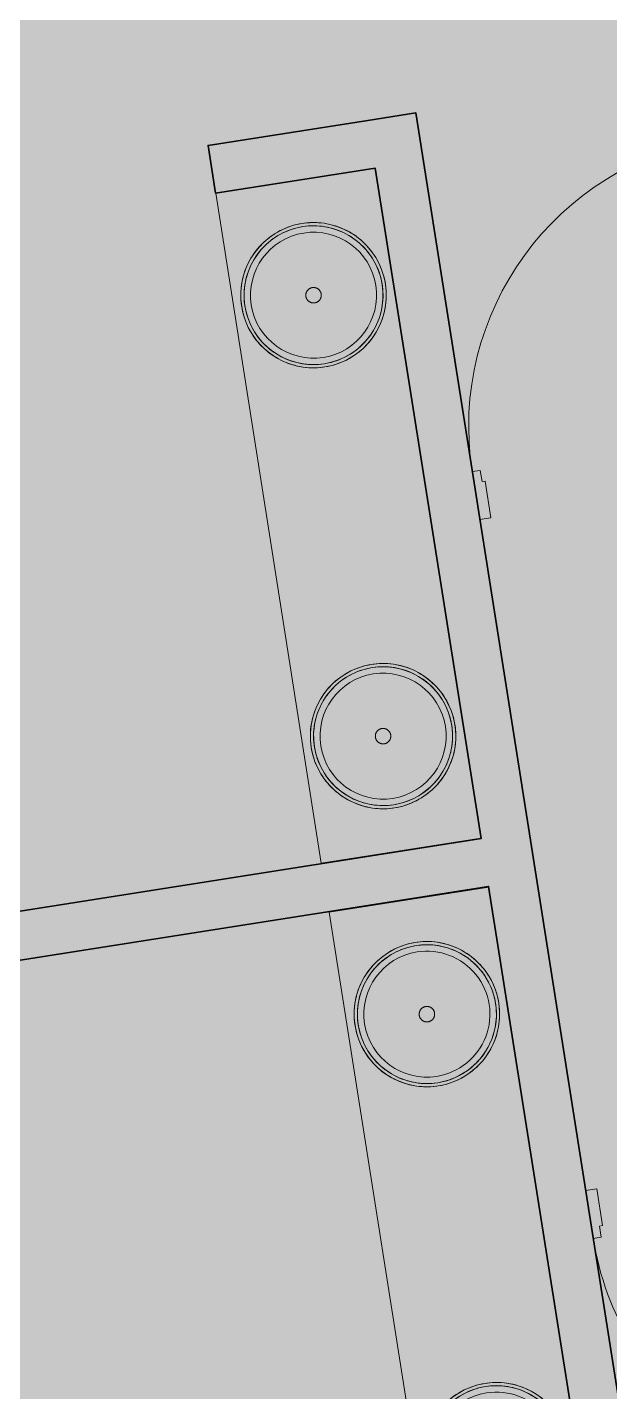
# Model space of a CAD drawing. Header units: metres. Extents: x -490 to 202, y -217 to 332.
# Drawn here: x -114.866 to -113.065, y 47.949 to 52.175 of the extents above; entities that cross this region are included whole.
import ezdxf

# ---------------------------------------------------------------- set-up
doc = ezdxf.new("R2010")
doc.units = ezdxf.units.M
for name, color, linetype, lineweight in [('A-DETL-GENF', 7, 'Continuous', 9), ('A-DOOR', 7, 'Continuous', 9), ('A-DOOR-FRAM', 7, 'Continuous', 9), ('A-WALL', 7, 'Continuous', 9), ('Q-CASE', 7, 'Continuous', 9)]:
    doc.layers.add(name, color=color, linetype=linetype, lineweight=lineweight)
doc.layers.add('Amenidades_dwg', color=8, linetype='Continuous', lineweight=9, true_color=0x767676)

# ---------------------------------------------------------------- blocks, each defined once
blk = doc.blocks.new('Amenidades_dwg_Blocks_Mueble_para_Ba_o_Serena_F01230ES - Único-171956-Planimetría general-1839750-PLANTA DE MURO PERIMETRAL')
at = {"layer": 'Q-CASE', "color": 18, "true_color": 0x260000, "flags": 128}
blk.add_lwpolyline([(-1.05, -0.225), (1.05, -0.225), (1.05, 0.275)], dxfattribs=at)
for points in [[(-0.4662, 0.025), (-0.4663, 0.034), (-0.4669, 0.043), (-0.4678, 0.0519), (-0.469, 0.0608), (-0.4707, 0.0697), (-0.4726, 0.0785), (-0.4749, 0.0872), (-0.4776, 0.0958), (-0.4806, 0.1043), (-0.4839, 0.1126), (-0.4876, 0.1208), (-0.4916, 0.1289), (-0.4959, 0.1368), (-0.5005, 0.1445), (-0.5055, 0.152), (-0.5107, 0.1594), (-0.5162, 0.1665), (-0.522, 0.1734), (-0.5281, 0.18), (-0.5344, 0.1864), (-0.541, 0.1925), (-0.5478, 0.1984), (-0.5549, 0.204), (-0.5621, 0.2093), (-0.5696, 0.2143), (-0.5773, 0.219), (-0.5851, 0.2234), (-0.5931, 0.2275), (-0.6013, 0.2313), (-0.6096, 0.2347), (-0.6181, 0.2378), (-0.6267, 0.2406), (-0.6353, 0.243), (-0.6441, 0.245), (-0.6529, 0.2467), (-0.6618, 0.2481), (-0.6708, 0.2491), (-0.6797, 0.2497), (-0.6887, 0.25), (-0.6977, 0.2499), (-0.7067, 0.2495), (-0.7157, 0.2487), (-0.7246, 0.2475), (-0.7335, 0.246), (-0.7423, 0.2441), (-0.751, 0.2419), (-0.7596, 0.2393), (-0.7682, 0.2364), (-0.7765, 0.2332), (-0.7848, 0.2296), (-0.7929, 0.2257), (-0.8009, 0.2215), (-0.8086, 0.2169), (-0.8162, 0.2121), (-0.8236, 0.2069), (-0.8307, 0.2015), (-0.8377, 0.1957), (-0.8444, 0.1898), (-0.8509, 0.1835), (-0.8571, 0.177), (-0.863, 0.1702), (-0.8687, 0.1632), (-0.8741, 0.156), (-0.8792, 0.1486), (-0.884, 0.141), (-0.8885, 0.1332), (-0.8926, 0.1252), (-0.8965, 0.1171), (-0.9, 0.1088), (-0.9032, 0.1004), (-0.906, 0.0918), (-0.9085, 0.0832), (-0.9107, 0.0745), (-0.9125, 0.0656), (-0.9139, 0.0568), (-0.915, 0.0478), (-0.9157, 0.0388), (-0.9161, 0.0299), (-0.9162, 0.025), (-0.916, 0.016), (-0.9154, 0.007), (-0.9145, -0.0019), (-0.9133, -0.0108), (-0.9117, -0.0197), (-0.9097, -0.0285), (-0.9074, -0.0372), (-0.9047, -0.0458), (-0.9017, -0.0543), (-0.8984, -0.0626), (-0.8947, -0.0708), (-0.8907, -0.0789), (-0.8864, -0.0868), (-0.8818, -0.0945), (-0.8769, -0.102), (-0.8716, -0.1094), (-0.8661, -0.1165), (-0.8603, -0.1234), (-0.8543, -0.13), (-0.8479, -0.1364), (-0.8413, -0.1425), (-0.8345, -0.1484), (-0.8275, -0.154), (-0.8202, -0.1593), (-0.8127, -0.1643), (-0.8051, -0.169), (-0.7972, -0.1734), (-0.7892, -0.1775), (-0.781, -0.1813), (-0.7727, -0.1847), (-0.7642, -0.1878), (-0.7557, -0.1906), (-0.747, -0.193), (-0.7382, -0.195), (-0.7294, -0.1967), (-0.7205, -0.1981), (-0.7116, -0.1991), (-0.7026, -0.1997), (-0.6936, -0.2), (-0.6846, -0.1999), (-0.6756, -0.1995), (-0.6666, -0.1987), (-0.6577, -0.1975), (-0.6488, -0.196), (-0.64, -0.1941), (-0.6313, -0.1919), (-0.6227, -0.1893), (-0.6142, -0.1864), (-0.6058, -0.1832), (-0.5975, -0.1796), (-0.5894, -0.1757), (-0.5815, -0.1715), (-0.5737, -0.1669), (-0.5661, -0.1621), (-0.5588, -0.1569), (-0.5516, -0.1515), (-0.5446, -0.1457), (-0.5379, -0.1398), (-0.5315, -0.1335), (-0.5253, -0.127), (-0.5193, -0.1202), (-0.5136, -0.1132), (-0.5083, -0.106), (-0.5032, -0.0986), (-0.4984, -0.091), (-0.4939, -0.0832), (-0.4897, -0.0752), (-0.4859, -0.0671), (-0.4824, -0.0588), (-0.4792, -0.0504), (-0.4763, -0.0418), (-0.4738, -0.0332), (-0.4717, -0.0245), (-0.4699, -0.0156), (-0.4684, -0.0068), (-0.4673, 0.0022), (-0.4666, 0.0112), (-0.4662, 0.0201)], [(-0.9062, 0.025), (-0.906, 0.0336), (-0.9055, 0.0422), (-0.9046, 0.0507), (-0.9034, 0.0593), (-0.9019, 0.0677), (-0.9, 0.0761), (-0.8978, 0.0844), (-0.8953, 0.0926), (-0.8924, 0.1007), (-0.8892, 0.1087), (-0.8857, 0.1166), (-0.8819, 0.1243), (-0.8777, 0.1318), (-0.8733, 0.1392), (-0.8686, 0.1464), (-0.8636, 0.1534), (-0.8583, 0.1602), (-0.8528, 0.1668), (-0.847, 0.1731), (-0.841, 0.1792), (-0.8347, 0.1851), (-0.8282, 0.1907), (-0.8214, 0.1961), (-0.8145, 0.2011), (-0.8073, 0.2059), (-0.8, 0.2104), (-0.7925, 0.2146), (-0.7848, 0.2185), (-0.777, 0.2221), (-0.7691, 0.2254), (-0.761, 0.2283), (-0.7528, 0.231), (-0.7445, 0.2333), (-0.7362, 0.2352), (-0.7277, 0.2369), (-0.7192, 0.2382), (-0.7107, 0.2391), (-0.7021, 0.2397), (-0.6935, 0.24), (-0.6849, 0.2399), (-0.6763, 0.2395), (-0.6677, 0.2387), (-0.6592, 0.2376), (-0.6507, 0.2362), (-0.6423, 0.2344), (-0.634, 0.2323), (-0.6257, 0.2298), (-0.6176, 0.227), (-0.6096, 0.2239), (-0.6017, 0.2205), (-0.5939, 0.2168), (-0.5864, 0.2127), (-0.5789, 0.2084), (-0.5717, 0.2037), (-0.5646, 0.1988), (-0.5578, 0.1936), (-0.5512, 0.1882), (-0.5447, 0.1824), (-0.5386, 0.1764), (-0.5326, 0.1702), (-0.5269, 0.1638), (-0.5215, 0.1571), (-0.5164, 0.1502), (-0.5115, 0.1431), (-0.5069, 0.1358), (-0.5027, 0.1284), (-0.4987, 0.1208), (-0.495, 0.113), (-0.4916, 0.1051), (-0.4886, 0.097), (-0.4859, 0.0889), (-0.4835, 0.0806), (-0.4814, 0.0723), (-0.4797, 0.0638), (-0.4783, 0.0553), (-0.4773, 0.0468), (-0.4766, 0.0382), (-0.4762, 0.0296), (-0.4762, 0.025), (-0.4763, 0.0164), (-0.4769, 0.0078), (-0.4777, -0.0007), (-0.4789, -0.0093), (-0.4805, -0.0177), (-0.4823, -0.0261), (-0.4845, -0.0344), (-0.4871, -0.0426), (-0.4899, -0.0507), (-0.4931, -0.0587), (-0.4966, -0.0666), (-0.5005, -0.0743), (-0.5046, -0.0818), (-0.509, -0.0892), (-0.5137, -0.0964), (-0.5187, -0.1034), (-0.524, -0.1102), (-0.5295, -0.1168), (-0.5353, -0.1231), (-0.5414, -0.1292), (-0.5477, -0.1351), (-0.5542, -0.1407), (-0.5609, -0.1461), (-0.5679, -0.1511), (-0.575, -0.1559), (-0.5823, -0.1604), (-0.5898, -0.1646), (-0.5975, -0.1685), (-0.6053, -0.1721), (-0.6133, -0.1754), (-0.6213, -0.1783), (-0.6295, -0.181), (-0.6378, -0.1833), (-0.6462, -0.1852), (-0.6546, -0.1869), (-0.6631, -0.1882), (-0.6717, -0.1891), (-0.6803, -0.1897), (-0.6888, -0.19), (-0.6974, -0.1899), (-0.706, -0.1895), (-0.7146, -0.1887), (-0.7231, -0.1876), (-0.7316, -0.1862), (-0.74, -0.1844), (-0.7483, -0.1823), (-0.7566, -0.1798), (-0.7647, -0.177), (-0.7727, -0.1739), (-0.7806, -0.1705), (-0.7884, -0.1668), (-0.796, -0.1627), (-0.8034, -0.1584), (-0.8106, -0.1537), (-0.8177, -0.1488), (-0.8245, -0.1436), (-0.8312, -0.1382), (-0.8376, -0.1324), (-0.8438, -0.1264), (-0.8497, -0.1202), (-0.8554, -0.1138), (-0.8608, -0.1071), (-0.866, -0.1002), (-0.8708, -0.0931), (-0.8754, -0.0858), (-0.8797, -0.0784), (-0.8837, -0.0708), (-0.8873, -0.063), (-0.8907, -0.0551), (-0.8937, -0.047), (-0.8965, -0.0389), (-0.8989, -0.0306), (-0.9009, -0.0223), (-0.9026, -0.0138), (-0.904, -0.0053), (-0.9051, 0.0032), (-0.9058, 0.0118), (-0.9061, 0.0204)], [(0.9162, 0.025), (0.916, 0.034), (0.9154, 0.043), (0.9145, 0.0519), (0.9133, 0.0608), (0.9117, 0.0697), (0.9097, 0.0785), (0.9074, 0.0872), (0.9047, 0.0958), (0.9017, 0.1043), (0.8984, 0.1126), (0.8947, 0.1208), (0.8907, 0.1289), (0.8864, 0.1368), (0.8818, 0.1445), (0.8769, 0.152), (0.8716, 0.1594), (0.8661, 0.1665), (0.8603, 0.1734), (0.8543, 0.18), (0.8479, 0.1864), (0.8413, 0.1925), (0.8345, 0.1984), (0.8275, 0.204), (0.8202, 0.2093), (0.8127, 0.2143), (0.8051, 0.219), (0.7972, 0.2234), (0.7892, 0.2275), (0.781, 0.2313), (0.7727, 0.2347), (0.7642, 0.2378), (0.7557, 0.2406), (0.747, 0.243), (0.7382, 0.245), (0.7294, 0.2467), (0.7205, 0.2481), (0.7116, 0.2491), (0.7026, 0.2497), (0.6936, 0.25), (0.6846, 0.2499), (0.6756, 0.2495), (0.6666, 0.2487), (0.6577, 0.2475), (0.6488, 0.246), (0.64, 0.2441), (0.6313, 0.2419), (0.6227, 0.2393), (0.6142, 0.2364), (0.6058, 0.2332), (0.5975, 0.2296), (0.5894, 0.2257), (0.5815, 0.2215), (0.5737, 0.2169), (0.5661, 0.2121), (0.5588, 0.2069), (0.5516, 0.2015), (0.5446, 0.1957), (0.5379, 0.1898), (0.5315, 0.1835), (0.5253, 0.177), (0.5193, 0.1702), (0.5136, 0.1632), (0.5083, 0.156), (0.5032, 0.1486), (0.4984, 0.141), (0.4939, 0.1332), (0.4897, 0.1252), (0.4859, 0.1171), (0.4824, 0.1088), (0.4792, 0.1004), (0.4763, 0.0918), (0.4738, 0.0832), (0.4717, 0.0745), (0.4699, 0.0656), (0.4684, 0.0568), (0.4673, 0.0478), (0.4666, 0.0388), (0.4662, 0.0299), (0.4662, 0.025), (0.4663, 0.016), (0.4669, 0.007), (0.4678, -0.0019), (0.469, -0.0108), (0.4707, -0.0197), (0.4726, -0.0285), (0.4749, -0.0372), (0.4776, -0.0458), (0.4806, -0.0543), (0.4839, -0.0626), (0.4876, -0.0708), (0.4916, -0.0789), (0.4959, -0.0868), (0.5005, -0.0945), (0.5055, -0.102), (0.5107, -0.1094), (0.5162, -0.1165), (0.522, -0.1234), (0.5281, -0.13), (0.5344, -0.1364), (0.541, -0.1425), (0.5478, -0.1484), (0.5549, -0.154), (0.5621, -0.1593), (0.5696, -0.1643), (0.5773, -0.169), (0.5851, -0.1734), (0.5931, -0.1775), (0.6013, -0.1813), (0.6096, -0.1847), (0.6181, -0.1878), (0.6267, -0.1906), (0.6353, -0.193), (0.6441, -0.195), (0.6529, -0.1967), (0.6618, -0.1981), (0.6708, -0.1991), (0.6797, -0.1997), (0.6887, -0.2), (0.6977, -0.1999), (0.7067, -0.1995), (0.7157, -0.1987), (0.7246, -0.1975), (0.7335, -0.196), (0.7423, -0.1941), (0.751, -0.1919), (0.7596, -0.1893), (0.7682, -0.1864), (0.7765, -0.1832), (0.7848, -0.1796), (0.7929, -0.1757), (0.8009, -0.1715), (0.8086, -0.1669), (0.8162, -0.1621), (0.8236, -0.1569), (0.8307, -0.1515), (0.8377, -0.1457), (0.8444, -0.1398), (0.8509, -0.1335), (0.8571, -0.127), (0.863, -0.1202), (0.8687, -0.1132), (0.8741, -0.106), (0.8792, -0.0986), (0.884, -0.091), (0.8885, -0.0832), (0.8926, -0.0752), (0.8965, -0.0671), (0.9, -0.0588), (0.9032, -0.0504), (0.906, -0.0418), (0.9085, -0.0332), (0.9107, -0.0245), (0.9125, -0.0156), (0.9139, -0.0068), (0.915, 0.0022), (0.9157, 0.0112), (0.9161, 0.0201)], [(0.4762, 0.025), (0.4763, 0.0336), (0.4769, 0.0422), (0.4777, 0.0507), (0.4789, 0.0593), (0.4805, 0.0677), (0.4823, 0.0761), (0.4845, 0.0844), (0.4871, 0.0926), (0.4899, 0.1007), (0.4931, 0.1087), (0.4966, 0.1166), (0.5005, 0.1243), (0.5046, 0.1318), (0.509, 0.1392), (0.5137, 0.1464), (0.5187, 0.1534), (0.524, 0.1602), (0.5295, 0.1668), (0.5353, 0.1731), (0.5414, 0.1792), (0.5477, 0.1851), (0.5542, 0.1907), (0.5609, 0.1961), (0.5679, 0.2011), (0.575, 0.2059), (0.5823, 0.2104), (0.5898, 0.2146), (0.5975, 0.2185), (0.6053, 0.2221), (0.6133, 0.2254), (0.6213, 0.2283), (0.6295, 0.231), (0.6378, 0.2333), (0.6462, 0.2352), (0.6546, 0.2369), (0.6631, 0.2382), (0.6717, 0.2391), (0.6803, 0.2397), (0.6888, 0.24), (0.6974, 0.2399), (0.706, 0.2395), (0.7146, 0.2387), (0.7231, 0.2376), (0.7316, 0.2362), (0.74, 0.2344), (0.7483, 0.2323), (0.7566, 0.2298), (0.7647, 0.227), (0.7727, 0.2239), (0.7806, 0.2205), (0.7884, 0.2168), (0.796, 0.2127), (0.8034, 0.2084), (0.8106, 0.2037), (0.8177, 0.1988), (0.8245, 0.1936), (0.8312, 0.1882), (0.8376, 0.1824), (0.8438, 0.1764), (0.8497, 0.1702), (0.8554, 0.1638), (0.8608, 0.1571), (0.866, 0.1502), (0.8708, 0.1431), (0.8754, 0.1358), (0.8797, 0.1284), (0.8837, 0.1208), (0.8873, 0.113), (0.8907, 0.1051), (0.8937, 0.097), (0.8965, 0.0889), (0.8989, 0.0806), (0.9009, 0.0723), (0.9026, 0.0638), (0.904, 0.0553), (0.9051, 0.0468), (0.9058, 0.0382), (0.9061, 0.0296), (0.9062, 0.025), (0.906, 0.0164), (0.9055, 0.0078), (0.9046, -0.0007), (0.9034, -0.0093), (0.9019, -0.0177), (0.9, -0.0261), (0.8978, -0.0344), (0.8953, -0.0426), (0.8924, -0.0507), (0.8892, -0.0587), (0.8857, -0.0666), (0.8819, -0.0743), (0.8777, -0.0818), (0.8733, -0.0892), (0.8686, -0.0964), (0.8636, -0.1034), (0.8583, -0.1102), (0.8528, -0.1168), (0.847, -0.1231), (0.841, -0.1292), (0.8347, -0.1351), (0.8282, -0.1407), (0.8214, -0.1461), (0.8145, -0.1511), (0.8073, -0.1559), (0.8, -0.1604), (0.7925, -0.1646), (0.7848, -0.1685), (0.777, -0.1721), (0.7691, -0.1754), (0.761, -0.1783), (0.7528, -0.181), (0.7445, -0.1833), (0.7362, -0.1852), (0.7277, -0.1869), (0.7192, -0.1882), (0.7107, -0.1891), (0.7021, -0.1897), (0.6935, -0.19), (0.6849, -0.1899), (0.6763, -0.1895), (0.6677, -0.1887), (0.6592, -0.1876), (0.6507, -0.1862), (0.6423, -0.1844), (0.634, -0.1823), (0.6257, -0.1798), (0.6176, -0.177), (0.6096, -0.1739), (0.6017, -0.1705), (0.5939, -0.1668), (0.5864, -0.1627), (0.5789, -0.1584), (0.5717, -0.1537), (0.5646, -0.1488), (0.5578, -0.1436), (0.5512, -0.1382), (0.5447, -0.1324), (0.5386, -0.1264), (0.5326, -0.1202), (0.5269, -0.1138), (0.5215, -0.1071), (0.5164, -0.1002), (0.5115, -0.0931), (0.5069, -0.0858), (0.5027, -0.0784), (0.4987, -0.0708), (0.495, -0.063), (0.4916, -0.0551), (0.4886, -0.047), (0.4859, -0.0389), (0.4835, -0.0306), (0.4814, -0.0223), (0.4797, -0.0138), (0.4783, -0.0053), (0.4773, 0.0032), (0.4766, 0.0118), (0.4762, 0.0204)], [(-0.6672, 0.025), (-0.6672, 0.026), (-0.6673, 0.0269), (-0.6674, 0.0279), (-0.6675, 0.0288), (-0.6677, 0.0298), (-0.6679, 0.0307), (-0.6681, 0.0316), (-0.6684, 0.0325), (-0.6687, 0.0334), (-0.6691, 0.0343), (-0.6695, 0.0352), (-0.6699, 0.0361), (-0.6704, 0.0369), (-0.6709, 0.0377), (-0.6714, 0.0385), (-0.6719, 0.0393), (-0.6725, 0.0401), (-0.6731, 0.0408), (-0.6738, 0.0415), (-0.6745, 0.0422), (-0.6752, 0.0429), (-0.6759, 0.0435), (-0.6766, 0.0441), (-0.6774, 0.0446), (-0.6782, 0.0452), (-0.679, 0.0457), (-0.6799, 0.0461), (-0.6807, 0.0466), (-0.6816, 0.047), (-0.6825, 0.0473), (-0.6834, 0.0477), (-0.6843, 0.048), (-0.6852, 0.0482), (-0.6862, 0.0484), (-0.6871, 0.0486), (-0.688, 0.0488), (-0.689, 0.0489), (-0.6899, 0.0489), (-0.6909, 0.049), (-0.6919, 0.049), (-0.6928, 0.0489), (-0.6938, 0.0488), (-0.6947, 0.0487), (-0.6957, 0.0485), (-0.6966, 0.0483), (-0.6975, 0.0481), (-0.6985, 0.0478), (-0.6994, 0.0475), (-0.7003, 0.0472), (-0.7011, 0.0468), (-0.702, 0.0464), (-0.7029, 0.0459), (-0.7037, 0.0454), (-0.7045, 0.0449), (-0.7053, 0.0444), (-0.706, 0.0438), (-0.7068, 0.0432), (-0.7075, 0.0426), (-0.7082, 0.0419), (-0.7088, 0.0412), (-0.7095, 0.0405), (-0.7101, 0.0397), (-0.7107, 0.039), (-0.7112, 0.0382), (-0.7117, 0.0374), (-0.7122, 0.0365), (-0.7126, 0.0357), (-0.713, 0.0348), (-0.7134, 0.0339), (-0.7138, 0.033), (-0.7141, 0.0321), (-0.7143, 0.0312), (-0.7146, 0.0303), (-0.7147, 0.0293), (-0.7149, 0.0284), (-0.715, 0.0274), (-0.7151, 0.0265), (-0.7151, 0.0255), (-0.7151, 0.025), (-0.7151, 0.024), (-0.7151, 0.0231), (-0.715, 0.0221), (-0.7148, 0.0212), (-0.7147, 0.0202), (-0.7145, 0.0193), (-0.7142, 0.0184), (-0.7139, 0.0175), (-0.7136, 0.0166), (-0.7132, 0.0157), (-0.7129, 0.0148), (-0.7124, 0.0139), (-0.712, 0.0131), (-0.7115, 0.0123), (-0.711, 0.0115), (-0.7104, 0.0107), (-0.7098, 0.0099), (-0.7092, 0.0092), (-0.7085, 0.0085), (-0.7079, 0.0078), (-0.7072, 0.0071), (-0.7064, 0.0065), (-0.7057, 0.0059), (-0.7049, 0.0054), (-0.7041, 0.0048), (-0.7033, 0.0043), (-0.7025, 0.0039), (-0.7016, 0.0034), (-0.7007, 0.003), (-0.6999, 0.0027), (-0.699, 0.0023), (-0.698, 0.002), (-0.6971, 0.0018), (-0.6962, 0.0016), (-0.6952, 0.0014), (-0.6943, 0.0012), (-0.6933, 0.0011), (-0.6924, 0.0011), (-0.6914, 0.001), (-0.6905, 0.001), (-0.6895, 0.0011), (-0.6886, 0.0012), (-0.6876, 0.0013), (-0.6867, 0.0015), (-0.6857, 0.0017), (-0.6848, 0.0019), (-0.6839, 0.0022), (-0.683, 0.0025), (-0.6821, 0.0028), (-0.6812, 0.0032), (-0.6803, 0.0036), (-0.6795, 0.0041), (-0.6787, 0.0046), (-0.6778, 0.0051), (-0.6771, 0.0056), (-0.6763, 0.0062), (-0.6756, 0.0068), (-0.6748, 0.0074), (-0.6742, 0.0081), (-0.6735, 0.0088), (-0.6729, 0.0095), (-0.6723, 0.0103), (-0.6717, 0.011), (-0.6711, 0.0118), (-0.6706, 0.0126), (-0.6701, 0.0135), (-0.6697, 0.0143), (-0.6693, 0.0152), (-0.6689, 0.0161), (-0.6686, 0.017), (-0.6683, 0.0179), (-0.668, 0.0188), (-0.6678, 0.0197), (-0.6676, 0.0207), (-0.6674, 0.0216), (-0.6673, 0.0226), (-0.6672, 0.0235), (-0.6672, 0.0245)], [(0.7151, 0.025), (0.7151, 0.026), (0.7151, 0.0269), (0.715, 0.0279), (0.7148, 0.0288), (0.7147, 0.0298), (0.7145, 0.0307), (0.7142, 0.0316), (0.7139, 0.0325), (0.7136, 0.0334), (0.7132, 0.0343), (0.7129, 0.0352), (0.7124, 0.0361), (0.712, 0.0369), (0.7115, 0.0377), (0.711, 0.0385), (0.7104, 0.0393), (0.7098, 0.0401), (0.7092, 0.0408), (0.7085, 0.0415), (0.7079, 0.0422), (0.7072, 0.0429), (0.7064, 0.0435), (0.7057, 0.0441), (0.7049, 0.0446), (0.7041, 0.0452), (0.7033, 0.0457), (0.7025, 0.0461), (0.7016, 0.0466), (0.7007, 0.047), (0.6999, 0.0473), (0.699, 0.0477), (0.698, 0.048), (0.6971, 0.0482), (0.6962, 0.0484), (0.6952, 0.0486), (0.6943, 0.0488), (0.6933, 0.0489), (0.6924, 0.0489), (0.6914, 0.049), (0.6905, 0.049), (0.6895, 0.0489), (0.6886, 0.0488), (0.6876, 0.0487), (0.6867, 0.0485), (0.6857, 0.0483), (0.6848, 0.0481), (0.6839, 0.0478), (0.683, 0.0475), (0.6821, 0.0472), (0.6812, 0.0468), (0.6803, 0.0464), (0.6795, 0.0459), (0.6787, 0.0454), (0.6778, 0.0449), (0.6771, 0.0444), (0.6763, 0.0438), (0.6756, 0.0432), (0.6748, 0.0426), (0.6742, 0.0419), (0.6735, 0.0412), (0.6729, 0.0405), (0.6723, 0.0397), (0.6717, 0.039), (0.6711, 0.0382), (0.6706, 0.0374), (0.6701, 0.0365), (0.6697, 0.0357), (0.6693, 0.0348), (0.6689, 0.0339), (0.6686, 0.033), (0.6683, 0.0321), (0.668, 0.0312), (0.6678, 0.0303), (0.6676, 0.0293), (0.6674, 0.0284), (0.6673, 0.0274), (0.6672, 0.0265), (0.6672, 0.0255), (0.6672, 0.025), (0.6672, 0.024), (0.6673, 0.0231), (0.6674, 0.0221), (0.6675, 0.0212), (0.6677, 0.0202), (0.6679, 0.0193), (0.6681, 0.0184), (0.6684, 0.0175), (0.6687, 0.0166), (0.6691, 0.0157), (0.6695, 0.0148), (0.6699, 0.0139), (0.6704, 0.0131), (0.6709, 0.0123), (0.6714, 0.0115), (0.6719, 0.0107), (0.6725, 0.0099), (0.6731, 0.0092), (0.6738, 0.0085), (0.6745, 0.0078), (0.6752, 0.0071), (0.6759, 0.0065), (0.6766, 0.0059), (0.6774, 0.0054), (0.6782, 0.0048), (0.679, 0.0043), (0.6799, 0.0039), (0.6807, 0.0034), (0.6816, 0.003), (0.6825, 0.0027), (0.6834, 0.0023), (0.6843, 0.002), (0.6852, 0.0018), (0.6862, 0.0016), (0.6871, 0.0014), (0.688, 0.0012), (0.689, 0.0011), (0.6899, 0.0011), (0.6909, 0.001), (0.6919, 0.001), (0.6928, 0.0011), (0.6938, 0.0012), (0.6947, 0.0013), (0.6957, 0.0015), (0.6966, 0.0017), (0.6975, 0.0019), (0.6985, 0.0022), (0.6994, 0.0025), (0.7003, 0.0028), (0.7011, 0.0032), (0.702, 0.0036), (0.7029, 0.0041), (0.7037, 0.0046), (0.7045, 0.0051), (0.7053, 0.0056), (0.706, 0.0062), (0.7068, 0.0068), (0.7075, 0.0074), (0.7082, 0.0081), (0.7088, 0.0088), (0.7095, 0.0095), (0.7101, 0.0103), (0.7107, 0.011), (0.7112, 0.0118), (0.7117, 0.0126), (0.7122, 0.0135), (0.7126, 0.0143), (0.713, 0.0152), (0.7134, 0.0161), (0.7138, 0.017), (0.7141, 0.0179), (0.7143, 0.0188), (0.7146, 0.0197), (0.7147, 0.0207), (0.7149, 0.0216), (0.715, 0.0226), (0.7151, 0.0235), (0.7151, 0.0245)]]:
    blk.add_lwpolyline(points, close=True, dxfattribs=at)
at = {"layer": 'Q-CASE', "color": 18, "true_color": 0x260000}
for centre, radius, start, end in [((-0.6912, 0.025), 0.225, 360, 180), ((-0.6912, 0.025), 0.225, 360, 180), ((-0.6912, 0.025), 0.215, 360, 180), ((-0.6912, 0.025), 0.215, 360, 180), ((-0.6912, 0.025), 0.195, 360, 180), ((0.6912, 0.025), 0.225, 360, 180), ((0.6912, 0.025), 0.225, 360, 180), ((0.6912, 0.025), 0.215, 360, 180), ((0.6912, 0.025), 0.215, 360, 180), ((0.6912, 0.025), 0.195, 360, 180), ((-0.6912, 0.025), 0.225, 180, 360), ((-0.6912, 0.025), 0.225, 180, 360), ((-0.6912, 0.025), 0.215, 180, 360), ((-0.6912, 0.025), 0.215, 180, 360), ((-0.6912, 0.025), 0.195, 180, 360), ((0.6912, 0.025), 0.225, 180, 360), ((0.6912, 0.025), 0.225, 180, 360), ((0.6912, 0.025), 0.215, 180, 360), ((0.6912, 0.025), 0.215, 180, 360), ((0.6912, 0.025), 0.195, 180, 360)]:
    blk.add_arc(centre, radius, start, end, dxfattribs=at)
blk = doc.blocks.new('Amenidades_dwg_Blocks_Mueble_para_Ba_o_Serena_F01230ES - Único-187583-Planimetría general-1839752-PLANTA DE MURO PERIMETRAL')
at = {"layer": 'Q-CASE', "color": 18, "true_color": 0x260000, "flags": 128}
blk.add_lwpolyline([(1.05, -0.275), (1.05, 0.225), (-1.05, 0.225)], dxfattribs=at)
for points in [[(-0.9162, -0.025), (-0.916, -0.034), (-0.9154, -0.043), (-0.9145, -0.0519), (-0.9133, -0.0608), (-0.9117, -0.0697), (-0.9097, -0.0785), (-0.9074, -0.0872), (-0.9047, -0.0958), (-0.9017, -0.1043), (-0.8984, -0.1126), (-0.8947, -0.1208), (-0.8907, -0.1289), (-0.8864, -0.1368), (-0.8818, -0.1445), (-0.8769, -0.152), (-0.8716, -0.1594), (-0.8661, -0.1665), (-0.8603, -0.1734), (-0.8543, -0.18), (-0.8479, -0.1864), (-0.8413, -0.1925), (-0.8345, -0.1984), (-0.8275, -0.204), (-0.8202, -0.2093), (-0.8127, -0.2143), (-0.8051, -0.219), (-0.7972, -0.2234), (-0.7892, -0.2275), (-0.781, -0.2313), (-0.7727, -0.2347), (-0.7642, -0.2378), (-0.7557, -0.2406), (-0.747, -0.243), (-0.7382, -0.245), (-0.7294, -0.2467), (-0.7205, -0.2481), (-0.7116, -0.2491), (-0.7026, -0.2497), (-0.6936, -0.25), (-0.6846, -0.2499), (-0.6756, -0.2495), (-0.6666, -0.2487), (-0.6577, -0.2475), (-0.6488, -0.246), (-0.64, -0.2441), (-0.6313, -0.2419), (-0.6227, -0.2393), (-0.6142, -0.2364), (-0.6058, -0.2332), (-0.5975, -0.2296), (-0.5894, -0.2257), (-0.5815, -0.2215), (-0.5737, -0.2169), (-0.5661, -0.2121), (-0.5588, -0.2069), (-0.5516, -0.2015), (-0.5446, -0.1957), (-0.5379, -0.1898), (-0.5315, -0.1835), (-0.5253, -0.177), (-0.5193, -0.1702), (-0.5136, -0.1632), (-0.5083, -0.156), (-0.5032, -0.1486), (-0.4984, -0.141), (-0.4939, -0.1332), (-0.4897, -0.1252), (-0.4859, -0.1171), (-0.4824, -0.1088), (-0.4792, -0.1004), (-0.4763, -0.0918), (-0.4738, -0.0832), (-0.4717, -0.0745), (-0.4699, -0.0656), (-0.4684, -0.0568), (-0.4673, -0.0478), (-0.4666, -0.0388), (-0.4662, -0.0299), (-0.4662, -0.025), (-0.4663, -0.016), (-0.4669, -0.007), (-0.4678, 0.0019), (-0.469, 0.0108), (-0.4707, 0.0197), (-0.4726, 0.0285), (-0.4749, 0.0372), (-0.4776, 0.0458), (-0.4806, 0.0543), (-0.4839, 0.0626), (-0.4876, 0.0708), (-0.4916, 0.0789), (-0.4959, 0.0868), (-0.5005, 0.0945), (-0.5055, 0.102), (-0.5107, 0.1094), (-0.5162, 0.1165), (-0.522, 0.1234), (-0.5281, 0.13), (-0.5344, 0.1364), (-0.541, 0.1425), (-0.5478, 0.1484), (-0.5549, 0.154), (-0.5621, 0.1593), (-0.5696, 0.1643), (-0.5773, 0.169), (-0.5851, 0.1734), (-0.5931, 0.1775), (-0.6013, 0.1813), (-0.6096, 0.1847), (-0.6181, 0.1878), (-0.6267, 0.1906), (-0.6353, 0.193), (-0.6441, 0.195), (-0.6529, 0.1967), (-0.6618, 0.1981), (-0.6708, 0.1991), (-0.6797, 0.1997), (-0.6887, 0.2), (-0.6977, 0.1999), (-0.7067, 0.1995), (-0.7157, 0.1987), (-0.7246, 0.1975), (-0.7335, 0.196), (-0.7423, 0.1941), (-0.751, 0.1919), (-0.7596, 0.1893), (-0.7682, 0.1864), (-0.7765, 0.1832), (-0.7848, 0.1796), (-0.7929, 0.1757), (-0.8009, 0.1715), (-0.8086, 0.1669), (-0.8162, 0.1621), (-0.8236, 0.1569), (-0.8307, 0.1515), (-0.8377, 0.1457), (-0.8444, 0.1398), (-0.8509, 0.1335), (-0.8571, 0.127), (-0.863, 0.1202), (-0.8687, 0.1132), (-0.8741, 0.106), (-0.8792, 0.0986), (-0.884, 0.091), (-0.8885, 0.0832), (-0.8926, 0.0752), (-0.8965, 0.0671), (-0.9, 0.0588), (-0.9032, 0.0504), (-0.906, 0.0418), (-0.9085, 0.0332), (-0.9107, 0.0245), (-0.9125, 0.0156), (-0.9139, 0.0068), (-0.915, -0.0022), (-0.9157, -0.0112), (-0.9161, -0.0201)], [(-0.4762, -0.025), (-0.4763, -0.0336), (-0.4769, -0.0422), (-0.4777, -0.0507), (-0.4789, -0.0593), (-0.4805, -0.0677), (-0.4823, -0.0761), (-0.4845, -0.0844), (-0.4871, -0.0926), (-0.4899, -0.1007), (-0.4931, -0.1087), (-0.4966, -0.1166), (-0.5005, -0.1243), (-0.5046, -0.1318), (-0.509, -0.1392), (-0.5137, -0.1464), (-0.5187, -0.1534), (-0.524, -0.1602), (-0.5295, -0.1668), (-0.5353, -0.1731), (-0.5414, -0.1792), (-0.5477, -0.1851), (-0.5542, -0.1907), (-0.5609, -0.1961), (-0.5679, -0.2011), (-0.575, -0.2059), (-0.5823, -0.2104), (-0.5898, -0.2146), (-0.5975, -0.2185), (-0.6053, -0.2221), (-0.6133, -0.2254), (-0.6213, -0.2283), (-0.6295, -0.231), (-0.6378, -0.2333), (-0.6462, -0.2352), (-0.6546, -0.2369), (-0.6631, -0.2382), (-0.6717, -0.2391), (-0.6803, -0.2397), (-0.6888, -0.24), (-0.6974, -0.2399), (-0.706, -0.2395), (-0.7146, -0.2387), (-0.7231, -0.2376), (-0.7316, -0.2362), (-0.74, -0.2344), (-0.7483, -0.2323), (-0.7566, -0.2298), (-0.7647, -0.227), (-0.7727, -0.2239), (-0.7806, -0.2205), (-0.7884, -0.2168), (-0.796, -0.2127), (-0.8034, -0.2084), (-0.8106, -0.2037), (-0.8177, -0.1988), (-0.8245, -0.1936), (-0.8312, -0.1882), (-0.8376, -0.1824), (-0.8438, -0.1764), (-0.8497, -0.1702), (-0.8554, -0.1638), (-0.8608, -0.1571), (-0.866, -0.1502), (-0.8708, -0.1431), (-0.8754, -0.1358), (-0.8797, -0.1284), (-0.8837, -0.1208), (-0.8873, -0.113), (-0.8907, -0.1051), (-0.8937, -0.097), (-0.8965, -0.0889), (-0.8989, -0.0806), (-0.9009, -0.0723), (-0.9026, -0.0638), (-0.904, -0.0553), (-0.9051, -0.0468), (-0.9058, -0.0382), (-0.9061, -0.0296), (-0.9062, -0.025), (-0.906, -0.0164), (-0.9055, -0.0078), (-0.9046, 0.0007), (-0.9034, 0.0093), (-0.9019, 0.0177), (-0.9, 0.0261), (-0.8978, 0.0344), (-0.8953, 0.0426), (-0.8924, 0.0507), (-0.8892, 0.0587), (-0.8857, 0.0666), (-0.8819, 0.0743), (-0.8777, 0.0818), (-0.8733, 0.0892), (-0.8686, 0.0964), (-0.8636, 0.1034), (-0.8583, 0.1102), (-0.8528, 0.1168), (-0.847, 0.1231), (-0.841, 0.1292), (-0.8347, 0.1351), (-0.8282, 0.1407), (-0.8214, 0.1461), (-0.8145, 0.1511), (-0.8073, 0.1559), (-0.8, 0.1604), (-0.7925, 0.1646), (-0.7848, 0.1685), (-0.777, 0.1721), (-0.7691, 0.1754), (-0.761, 0.1783), (-0.7528, 0.181), (-0.7445, 0.1833), (-0.7362, 0.1852), (-0.7277, 0.1869), (-0.7192, 0.1882), (-0.7107, 0.1891), (-0.7021, 0.1897), (-0.6935, 0.19), (-0.6849, 0.1899), (-0.6763, 0.1895), (-0.6677, 0.1887), (-0.6592, 0.1876), (-0.6507, 0.1862), (-0.6423, 0.1844), (-0.634, 0.1823), (-0.6257, 0.1798), (-0.6176, 0.177), (-0.6096, 0.1739), (-0.6017, 0.1705), (-0.5939, 0.1668), (-0.5864, 0.1627), (-0.5789, 0.1584), (-0.5717, 0.1537), (-0.5646, 0.1488), (-0.5578, 0.1436), (-0.5512, 0.1382), (-0.5447, 0.1324), (-0.5386, 0.1264), (-0.5326, 0.1202), (-0.5269, 0.1138), (-0.5215, 0.1071), (-0.5164, 0.1002), (-0.5115, 0.0931), (-0.5069, 0.0858), (-0.5027, 0.0784), (-0.4987, 0.0708), (-0.495, 0.063), (-0.4916, 0.0551), (-0.4886, 0.047), (-0.4859, 0.0389), (-0.4835, 0.0306), (-0.4814, 0.0223), (-0.4797, 0.0138), (-0.4783, 0.0053), (-0.4773, -0.0032), (-0.4766, -0.0118), (-0.4762, -0.0204)], [(0.4662, -0.025), (0.4663, -0.034), (0.4669, -0.043), (0.4678, -0.0519), (0.469, -0.0608), (0.4707, -0.0697), (0.4726, -0.0785), (0.4749, -0.0872), (0.4776, -0.0958), (0.4806, -0.1043), (0.4839, -0.1126), (0.4876, -0.1208), (0.4916, -0.1289), (0.4959, -0.1368), (0.5005, -0.1445), (0.5055, -0.152), (0.5107, -0.1594), (0.5162, -0.1665), (0.522, -0.1734), (0.5281, -0.18), (0.5344, -0.1864), (0.541, -0.1925), (0.5478, -0.1984), (0.5549, -0.204), (0.5621, -0.2093), (0.5696, -0.2143), (0.5773, -0.219), (0.5851, -0.2234), (0.5931, -0.2275), (0.6013, -0.2313), (0.6096, -0.2347), (0.6181, -0.2378), (0.6267, -0.2406), (0.6353, -0.243), (0.6441, -0.245), (0.6529, -0.2467), (0.6618, -0.2481), (0.6708, -0.2491), (0.6797, -0.2497), (0.6887, -0.25), (0.6977, -0.2499), (0.7067, -0.2495), (0.7157, -0.2487), (0.7246, -0.2475), (0.7335, -0.246), (0.7423, -0.2441), (0.751, -0.2419), (0.7596, -0.2393), (0.7682, -0.2364), (0.7765, -0.2332), (0.7848, -0.2296), (0.7929, -0.2257), (0.8009, -0.2215), (0.8086, -0.2169), (0.8162, -0.2121), (0.8236, -0.2069), (0.8307, -0.2015), (0.8377, -0.1957), (0.8444, -0.1898), (0.8509, -0.1835), (0.8571, -0.177), (0.863, -0.1702), (0.8687, -0.1632), (0.8741, -0.156), (0.8792, -0.1486), (0.884, -0.141), (0.8885, -0.1332), (0.8926, -0.1252), (0.8965, -0.1171), (0.9, -0.1088), (0.9032, -0.1004), (0.906, -0.0918), (0.9085, -0.0832), (0.9107, -0.0745), (0.9125, -0.0656), (0.9139, -0.0568), (0.915, -0.0478), (0.9157, -0.0388), (0.9161, -0.0299), (0.9162, -0.025), (0.916, -0.016), (0.9154, -0.007), (0.9145, 0.0019), (0.9133, 0.0108), (0.9117, 0.0197), (0.9097, 0.0285), (0.9074, 0.0372), (0.9047, 0.0458), (0.9017, 0.0543), (0.8984, 0.0626), (0.8947, 0.0708), (0.8907, 0.0789), (0.8864, 0.0868), (0.8818, 0.0945), (0.8769, 0.102), (0.8716, 0.1094), (0.8661, 0.1165), (0.8603, 0.1234), (0.8543, 0.13), (0.8479, 0.1364), (0.8413, 0.1425), (0.8345, 0.1484), (0.8275, 0.154), (0.8202, 0.1593), (0.8127, 0.1643), (0.8051, 0.169), (0.7972, 0.1734), (0.7892, 0.1775), (0.781, 0.1813), (0.7727, 0.1847), (0.7642, 0.1878), (0.7557, 0.1906), (0.747, 0.193), (0.7382, 0.195), (0.7294, 0.1967), (0.7205, 0.1981), (0.7116, 0.1991), (0.7026, 0.1997), (0.6936, 0.2), (0.6846, 0.1999), (0.6756, 0.1995), (0.6666, 0.1987), (0.6577, 0.1975), (0.6488, 0.196), (0.64, 0.1941), (0.6313, 0.1919), (0.6227, 0.1893), (0.6142, 0.1864), (0.6058, 0.1832), (0.5975, 0.1796), (0.5894, 0.1757), (0.5815, 0.1715), (0.5737, 0.1669), (0.5661, 0.1621), (0.5588, 0.1569), (0.5516, 0.1515), (0.5446, 0.1457), (0.5379, 0.1398), (0.5315, 0.1335), (0.5253, 0.127), (0.5193, 0.1202), (0.5136, 0.1132), (0.5083, 0.106), (0.5032, 0.0986), (0.4984, 0.091), (0.4939, 0.0832), (0.4897, 0.0752), (0.4859, 0.0671), (0.4824, 0.0588), (0.4792, 0.0504), (0.4763, 0.0418), (0.4738, 0.0332), (0.4717, 0.0245), (0.4699, 0.0156), (0.4684, 0.0068), (0.4673, -0.0022), (0.4666, -0.0112), (0.4662, -0.0201)], [(0.9062, -0.025), (0.906, -0.0336), (0.9055, -0.0422), (0.9046, -0.0507), (0.9034, -0.0593), (0.9019, -0.0677), (0.9, -0.0761), (0.8978, -0.0844), (0.8953, -0.0926), (0.8924, -0.1007), (0.8892, -0.1087), (0.8857, -0.1166), (0.8819, -0.1243), (0.8777, -0.1318), (0.8733, -0.1392), (0.8686, -0.1464), (0.8636, -0.1534), (0.8583, -0.1602), (0.8528, -0.1668), (0.847, -0.1731), (0.841, -0.1792), (0.8347, -0.1851), (0.8282, -0.1907), (0.8214, -0.1961), (0.8145, -0.2011), (0.8073, -0.2059), (0.8, -0.2104), (0.7925, -0.2146), (0.7848, -0.2185), (0.777, -0.2221), (0.7691, -0.2254), (0.761, -0.2283), (0.7528, -0.231), (0.7445, -0.2333), (0.7362, -0.2352), (0.7277, -0.2369), (0.7192, -0.2382), (0.7107, -0.2391), (0.7021, -0.2397), (0.6935, -0.24), (0.6849, -0.2399), (0.6763, -0.2395), (0.6677, -0.2387), (0.6592, -0.2376), (0.6507, -0.2362), (0.6423, -0.2344), (0.634, -0.2323), (0.6257, -0.2298), (0.6176, -0.227), (0.6096, -0.2239), (0.6017, -0.2205), (0.5939, -0.2168), (0.5864, -0.2127), (0.5789, -0.2084), (0.5717, -0.2037), (0.5646, -0.1988), (0.5578, -0.1936), (0.5512, -0.1882), (0.5447, -0.1824), (0.5386, -0.1764), (0.5326, -0.1702), (0.5269, -0.1638), (0.5215, -0.1571), (0.5164, -0.1502), (0.5115, -0.1431), (0.5069, -0.1358), (0.5027, -0.1284), (0.4987, -0.1208), (0.495, -0.113), (0.4916, -0.1051), (0.4886, -0.097), (0.4859, -0.0889), (0.4835, -0.0806), (0.4814, -0.0723), (0.4797, -0.0638), (0.4783, -0.0553), (0.4773, -0.0468), (0.4766, -0.0382), (0.4762, -0.0296), (0.4762, -0.025), (0.4763, -0.0164), (0.4769, -0.0078), (0.4777, 0.0007), (0.4789, 0.0093), (0.4805, 0.0177), (0.4823, 0.0261), (0.4845, 0.0344), (0.4871, 0.0426), (0.4899, 0.0507), (0.4931, 0.0587), (0.4966, 0.0666), (0.5005, 0.0743), (0.5046, 0.0818), (0.509, 0.0892), (0.5137, 0.0964), (0.5187, 0.1034), (0.524, 0.1102), (0.5295, 0.1168), (0.5353, 0.1231), (0.5414, 0.1292), (0.5477, 0.1351), (0.5542, 0.1407), (0.5609, 0.1461), (0.5679, 0.1511), (0.575, 0.1559), (0.5823, 0.1604), (0.5898, 0.1646), (0.5975, 0.1685), (0.6053, 0.1721), (0.6133, 0.1754), (0.6213, 0.1783), (0.6295, 0.181), (0.6378, 0.1833), (0.6462, 0.1852), (0.6546, 0.1869), (0.6631, 0.1882), (0.6717, 0.1891), (0.6803, 0.1897), (0.6888, 0.19), (0.6974, 0.1899), (0.706, 0.1895), (0.7146, 0.1887), (0.7231, 0.1876), (0.7316, 0.1862), (0.74, 0.1844), (0.7483, 0.1823), (0.7566, 0.1798), (0.7647, 0.177), (0.7727, 0.1739), (0.7806, 0.1705), (0.7884, 0.1668), (0.796, 0.1627), (0.8034, 0.1584), (0.8106, 0.1537), (0.8177, 0.1488), (0.8245, 0.1436), (0.8312, 0.1382), (0.8376, 0.1324), (0.8438, 0.1264), (0.8497, 0.1202), (0.8554, 0.1138), (0.8608, 0.1071), (0.866, 0.1002), (0.8708, 0.0931), (0.8754, 0.0858), (0.8797, 0.0784), (0.8837, 0.0708), (0.8873, 0.063), (0.8907, 0.0551), (0.8937, 0.047), (0.8965, 0.0389), (0.8989, 0.0306), (0.9009, 0.0223), (0.9026, 0.0138), (0.904, 0.0053), (0.9051, -0.0032), (0.9058, -0.0118), (0.9061, -0.0204)], [(-0.7151, -0.025), (-0.7151, -0.026), (-0.7151, -0.0269), (-0.715, -0.0279), (-0.7148, -0.0288), (-0.7147, -0.0298), (-0.7145, -0.0307), (-0.7142, -0.0316), (-0.7139, -0.0325), (-0.7136, -0.0334), (-0.7132, -0.0343), (-0.7129, -0.0352), (-0.7124, -0.0361), (-0.712, -0.0369), (-0.7115, -0.0377), (-0.711, -0.0385), (-0.7104, -0.0393), (-0.7098, -0.0401), (-0.7092, -0.0408), (-0.7085, -0.0415), (-0.7079, -0.0422), (-0.7072, -0.0429), (-0.7064, -0.0435), (-0.7057, -0.0441), (-0.7049, -0.0446), (-0.7041, -0.0452), (-0.7033, -0.0457), (-0.7025, -0.0461), (-0.7016, -0.0466), (-0.7007, -0.047), (-0.6999, -0.0473), (-0.699, -0.0477), (-0.698, -0.048), (-0.6971, -0.0482), (-0.6962, -0.0484), (-0.6952, -0.0486), (-0.6943, -0.0488), (-0.6933, -0.0489), (-0.6924, -0.0489), (-0.6914, -0.049), (-0.6905, -0.049), (-0.6895, -0.0489), (-0.6886, -0.0488), (-0.6876, -0.0487), (-0.6867, -0.0485), (-0.6857, -0.0483), (-0.6848, -0.0481), (-0.6839, -0.0478), (-0.683, -0.0475), (-0.6821, -0.0472), (-0.6812, -0.0468), (-0.6803, -0.0464), (-0.6795, -0.0459), (-0.6787, -0.0454), (-0.6778, -0.0449), (-0.6771, -0.0444), (-0.6763, -0.0438), (-0.6756, -0.0432), (-0.6748, -0.0426), (-0.6742, -0.0419), (-0.6735, -0.0412), (-0.6729, -0.0405), (-0.6723, -0.0397), (-0.6717, -0.039), (-0.6711, -0.0382), (-0.6706, -0.0374), (-0.6701, -0.0365), (-0.6697, -0.0357), (-0.6693, -0.0348), (-0.6689, -0.0339), (-0.6686, -0.033), (-0.6683, -0.0321), (-0.668, -0.0312), (-0.6678, -0.0303), (-0.6676, -0.0293), (-0.6674, -0.0284), (-0.6673, -0.0274), (-0.6672, -0.0265), (-0.6672, -0.0255), (-0.6672, -0.025), (-0.6672, -0.024), (-0.6673, -0.0231), (-0.6674, -0.0221), (-0.6675, -0.0212), (-0.6677, -0.0202), (-0.6679, -0.0193), (-0.6681, -0.0184), (-0.6684, -0.0175), (-0.6687, -0.0166), (-0.6691, -0.0157), (-0.6695, -0.0148), (-0.6699, -0.0139), (-0.6704, -0.0131), (-0.6709, -0.0123), (-0.6714, -0.0115), (-0.6719, -0.0107), (-0.6725, -0.0099), (-0.6731, -0.0092), (-0.6738, -0.0085), (-0.6745, -0.0078), (-0.6752, -0.0071), (-0.6759, -0.0065), (-0.6766, -0.0059), (-0.6774, -0.0054), (-0.6782, -0.0048), (-0.679, -0.0043), (-0.6799, -0.0039), (-0.6807, -0.0034), (-0.6816, -0.003), (-0.6825, -0.0027), (-0.6834, -0.0023), (-0.6843, -0.002), (-0.6852, -0.0018), (-0.6862, -0.0016), (-0.6871, -0.0014), (-0.688, -0.0012), (-0.689, -0.0011), (-0.6899, -0.0011), (-0.6909, -0.001), (-0.6919, -0.001), (-0.6928, -0.0011), (-0.6938, -0.0012), (-0.6947, -0.0013), (-0.6957, -0.0015), (-0.6966, -0.0017), (-0.6975, -0.0019), (-0.6985, -0.0022), (-0.6994, -0.0025), (-0.7003, -0.0028), (-0.7011, -0.0032), (-0.702, -0.0036), (-0.7029, -0.0041), (-0.7037, -0.0046), (-0.7045, -0.0051), (-0.7053, -0.0056), (-0.706, -0.0062), (-0.7068, -0.0068), (-0.7075, -0.0074), (-0.7082, -0.0081), (-0.7088, -0.0088), (-0.7095, -0.0095), (-0.7101, -0.0103), (-0.7107, -0.011), (-0.7112, -0.0118), (-0.7117, -0.0126), (-0.7122, -0.0135), (-0.7126, -0.0143), (-0.713, -0.0152), (-0.7134, -0.0161), (-0.7138, -0.017), (-0.7141, -0.0179), (-0.7143, -0.0188), (-0.7146, -0.0197), (-0.7147, -0.0207), (-0.7149, -0.0216), (-0.715, -0.0226), (-0.7151, -0.0235), (-0.7151, -0.0245)], [(0.6672, -0.025), (0.6672, -0.026), (0.6673, -0.0269), (0.6674, -0.0279), (0.6675, -0.0288), (0.6677, -0.0298), (0.6679, -0.0307), (0.6681, -0.0316), (0.6684, -0.0325), (0.6687, -0.0334), (0.6691, -0.0343), (0.6695, -0.0352), (0.6699, -0.0361), (0.6704, -0.0369), (0.6709, -0.0377), (0.6714, -0.0385), (0.6719, -0.0393), (0.6725, -0.0401), (0.6731, -0.0408), (0.6738, -0.0415), (0.6745, -0.0422), (0.6752, -0.0429), (0.6759, -0.0435), (0.6766, -0.0441), (0.6774, -0.0446), (0.6782, -0.0452), (0.679, -0.0457), (0.6799, -0.0461), (0.6807, -0.0466), (0.6816, -0.047), (0.6825, -0.0473), (0.6834, -0.0477), (0.6843, -0.048), (0.6852, -0.0482), (0.6862, -0.0484), (0.6871, -0.0486), (0.688, -0.0488), (0.689, -0.0489), (0.6899, -0.0489), (0.6909, -0.049), (0.6919, -0.049), (0.6928, -0.0489), (0.6938, -0.0488), (0.6947, -0.0487), (0.6957, -0.0485), (0.6966, -0.0483), (0.6975, -0.0481), (0.6985, -0.0478), (0.6994, -0.0475), (0.7003, -0.0472), (0.7011, -0.0468), (0.702, -0.0464), (0.7029, -0.0459), (0.7037, -0.0454), (0.7045, -0.0449), (0.7053, -0.0444), (0.706, -0.0438), (0.7068, -0.0432), (0.7075, -0.0426), (0.7082, -0.0419), (0.7088, -0.0412), (0.7095, -0.0405), (0.7101, -0.0397), (0.7107, -0.039), (0.7112, -0.0382), (0.7117, -0.0374), (0.7122, -0.0365), (0.7126, -0.0357), (0.713, -0.0348), (0.7134, -0.0339), (0.7138, -0.033), (0.7141, -0.0321), (0.7143, -0.0312), (0.7146, -0.0303), (0.7147, -0.0293), (0.7149, -0.0284), (0.715, -0.0274), (0.7151, -0.0265), (0.7151, -0.0255), (0.7151, -0.025), (0.7151, -0.024), (0.7151, -0.0231), (0.715, -0.0221), (0.7148, -0.0212), (0.7147, -0.0202), (0.7145, -0.0193), (0.7142, -0.0184), (0.7139, -0.0175), (0.7136, -0.0166), (0.7132, -0.0157), (0.7129, -0.0148), (0.7124, -0.0139), (0.712, -0.0131), (0.7115, -0.0123), (0.711, -0.0115), (0.7104, -0.0107), (0.7098, -0.0099), (0.7092, -0.0092), (0.7085, -0.0085), (0.7079, -0.0078), (0.7072, -0.0071), (0.7064, -0.0065), (0.7057, -0.0059), (0.7049, -0.0054), (0.7041, -0.0048), (0.7033, -0.0043), (0.7025, -0.0039), (0.7016, -0.0034), (0.7007, -0.003), (0.6999, -0.0027), (0.699, -0.0023), (0.698, -0.002), (0.6971, -0.0018), (0.6962, -0.0016), (0.6952, -0.0014), (0.6943, -0.0012), (0.6933, -0.0011), (0.6924, -0.0011), (0.6914, -0.001), (0.6905, -0.001), (0.6895, -0.0011), (0.6886, -0.0012), (0.6876, -0.0013), (0.6867, -0.0015), (0.6857, -0.0017), (0.6848, -0.0019), (0.6839, -0.0022), (0.683, -0.0025), (0.6821, -0.0028), (0.6812, -0.0032), (0.6803, -0.0036), (0.6795, -0.0041), (0.6787, -0.0046), (0.6778, -0.0051), (0.6771, -0.0056), (0.6763, -0.0062), (0.6756, -0.0068), (0.6748, -0.0074), (0.6742, -0.0081), (0.6735, -0.0088), (0.6729, -0.0095), (0.6723, -0.0103), (0.6717, -0.011), (0.6711, -0.0118), (0.6706, -0.0126), (0.6701, -0.0135), (0.6697, -0.0143), (0.6693, -0.0152), (0.6689, -0.0161), (0.6686, -0.017), (0.6683, -0.0179), (0.668, -0.0188), (0.6678, -0.0197), (0.6676, -0.0207), (0.6674, -0.0216), (0.6673, -0.0226), (0.6672, -0.0235), (0.6672, -0.0245)]]:
    blk.add_lwpolyline(points, close=True, dxfattribs=at)
at = {"layer": 'Q-CASE', "color": 18, "true_color": 0x260000}
for centre, radius, start, end in [((-0.6912, -0.025), 0.225, 360, 180), ((-0.6912, -0.025), 0.225, 360, 180), ((-0.6912, -0.025), 0.215, 360, 180), ((-0.6912, -0.025), 0.215, 360, 180), ((-0.6912, -0.025), 0.195, 360, 180), ((0.6912, -0.025), 0.225, 360, 180), ((0.6912, -0.025), 0.225, 360, 180), ((0.6912, -0.025), 0.215, 360, 180), ((0.6912, -0.025), 0.215, 360, 180), ((0.6912, -0.025), 0.195, 360, 180), ((-0.6912, -0.025), 0.225, 180, 0), ((-0.6912, -0.025), 0.225, 180, 360), ((-0.6912, -0.025), 0.215, 180, 360), ((-0.6912, -0.025), 0.215, 180, 360), ((-0.6912, -0.025), 0.195, 180, 360), ((0.6912, -0.025), 0.225, 180, 360), ((0.6912, -0.025), 0.225, 180, 360), ((0.6912, -0.025), 0.215, 180, 360), ((0.6912, -0.025), 0.215, 180, 360), ((0.6912, -0.025), 0.195, 180, 360)]:
    blk.add_arc(centre, radius, start, end, dxfattribs=at)
blk = doc.blocks.new('Amenidades_dwg_Puerta de 1 hoja - 90 x 210 cm-187795-Planimetría general-1839753-PLANTA DE MURO PERIMETRAL')
at = {"layer": 'A-DOOR', "color": 18, "true_color": 0x260000, "flags": 128}
blk.add_lwpolyline([(0.7019, 0.085), (0.7019, 0.095), (0.6769, 0.095), (0.6769, 0.975), (0.7169, 0.975), (0.7169, 0.085)], close=True, dxfattribs=at)
at = {"layer": 'A-DOOR', "color": 18, "true_color": 0x260000}
blk.add_arc((0.7169, 0.075), 0.9, 90, 180, dxfattribs=at)
at = {"layer": 'A-DOOR-FRAM', "color": 18, "true_color": 0x260000, "flags": 128}
for points in [[(-0.1831, -0.075), (-0.1481, -0.075), (-0.1481, 0.04), (-0.1581, 0.04), (-0.1581, 0.075), (-0.1831, 0.075)], [(0.7169, 0.075), (0.6919, 0.075), (0.6919, 0.04), (0.6819, 0.04), (0.6819, -0.075), (0.7169, -0.075), (0.7169, -0.085), (0.7919, -0.085), (0.7919, -0.075)]]:
    blk.add_lwpolyline(points, dxfattribs=at)
blk = doc.blocks.new('Amenidades_dwg_Puerta de 1 hoja - 90 x 210 cm-187854-Planimetría general-1839754-PLANTA DE MURO PERIMETRAL')
at = {"layer": 'A-DOOR', "color": 18, "true_color": 0x260000, "flags": 128}
blk.add_lwpolyline([(0.7019, -0.085), (0.7019, -0.095), (0.6769, -0.095), (0.6769, -0.975), (0.7169, -0.975), (0.7169, -0.085)], close=True, dxfattribs=at)
at = {"layer": 'A-DOOR', "color": 18, "true_color": 0x260000}
blk.add_arc((0.7169, -0.075), 0.9, 180, 270, dxfattribs=at)
at = {"layer": 'A-DOOR-FRAM', "color": 18, "true_color": 0x260000, "flags": 128}
for points in [[(0.7169, -0.075), (0.6919, -0.075), (0.6919, -0.04), (0.6819, -0.04), (0.6819, 0.075), (0.7169, 0.075), (0.7169, 0.085), (0.7919, 0.085), (0.7919, 0.075)], [(-0.1831, 0.075), (-0.1481, 0.075), (-0.1481, -0.04), (-0.1581, -0.04), (-0.1581, -0.075), (-0.1831, -0.075)]]:
    blk.add_lwpolyline(points, dxfattribs=at)
blk = doc.blocks.new('Amenidades_dwg_S_S HACIENDA DON SALVA_rvt-1-Planimetría general-1839755-PLANTA DE MURO PERIMETRAL')
at = {"layer": 'A-WALL', "color": 18, "lineweight": 35, "true_color": 0x260000, "flags": 128}
blk.add_lwpolyline([(-115.0694, 48.2935), (-116.3535, 48.0912), (-116.5017, 49.0316), (-113.4394, 49.514), (-113.1123, 47.4376), (-113.6062, 47.3598), (-113.5829, 47.2116), (-113.089, 47.2895), (-112.9408, 47.3128), (-113.665, 51.9101), (-113.8132, 51.8867), (-114.3071, 51.8089), (-114.2838, 51.6607), (-113.7899, 51.7385), (-113.4628, 49.6622), (-116.525, 49.1797), (-116.6732, 50.1202), (-115.389, 50.3224), (-115.3498, 50.0735), (-115.251, 50.0891)], dxfattribs=at)
for name, p, rotation in [('Amenidades_dwg_Puerta de 1 hoja - 90 x 210 cm-187795-Planimetría general-1839753-PLANTA DE MURO PERIMETRAL', (-113.2974, 50.7532), 8.952767829299875), ('Amenidades_dwg_Blocks_Mueble_para_Ba_o_Serena_F01230ES - Único-171956-Planimetría general-1839750-PLANTA DE MURO PERIMETRAL', (-113.8981, 50.6585), 278.9521637798259), ('Amenidades_dwg_Blocks_Mueble_para_Ba_o_Serena_F01230ES - Único-187583-Planimetría general-1839752-PLANTA DE MURO PERIMETRAL', (-113.5474, 48.432), 98.95337187877404), ('Amenidades_dwg_Puerta de 1 hoja - 90 x 210 cm-187854-Planimetría general-1839754-PLANTA DE MURO PERIMETRAL', (-112.9466, 48.5267), 8.952767829300038)]:
    blk.add_blockref(name, p, dxfattribs=dict(rotation=rotation))
blk = doc.blocks.new('Amenidades_dwg-1839743-PLANTA DE MURO PERIMETRAL')
blk.add_blockref('Amenidades_dwg_S_S HACIENDA DON SALVA_rvt-1-Planimetría general-1839755-PLANTA DE MURO PERIMETRAL', (0, 0))

msp = doc.modelspace()

# ---------------------------------------------------------------- hatches: boundary and pattern name
at = {"layer": 'A-DETL-GENF', "true_color": 0xffe8f3}
msp.add_hatch(color=7, dxfattribs=at).paths.add_polyline_path([(-113.2618, 7.7778), (-74.8172, 10.1471), (-71.3734, 10.3558), (-76.9167, 10.1467), (-83.5432, 9.7582), (-88.0235, 9.8611), (-89.6355, 11.2891), (-89.6355, 11.4891), (-89.4355, 11.4803), (-89.4355, 11.3124), (-87.9651, 10.0098), (-83.5405, 9.9084), (-76.6939, 10.3054), (-70.8946, 10.5245), (-75.2628, 38.2845), (-69.2122, 39.2377), (-74.1267, 70.4328), (-121.7975, 62.9228), (-113.2213, 8.4845), (-102.3065, 9.4266), (-94.2227, 10.9128), (-94.1854, 11.1011), (-94.2325, 11.1011), (-94.2289, 11.3011), (-94.0325, 11.2972), (-94.0434, 11.0462), (-94.0975, 10.7731), (-102.3265, 9.2724), (-113.1979, 8.336), (-113.1349, 7.936), (-113.2853, 7.9267)])

# ---------------------------------------------------------------- block references
at = {"layer": 'Amenidades_dwg', "color": 18, "true_color": 0x260000}
msp.add_blockref('Amenidades_dwg-1839743-PLANTA DE MURO PERIMETRAL', (0, 0), dxfattribs=at)

doc.saveas('drawing.dxf')
